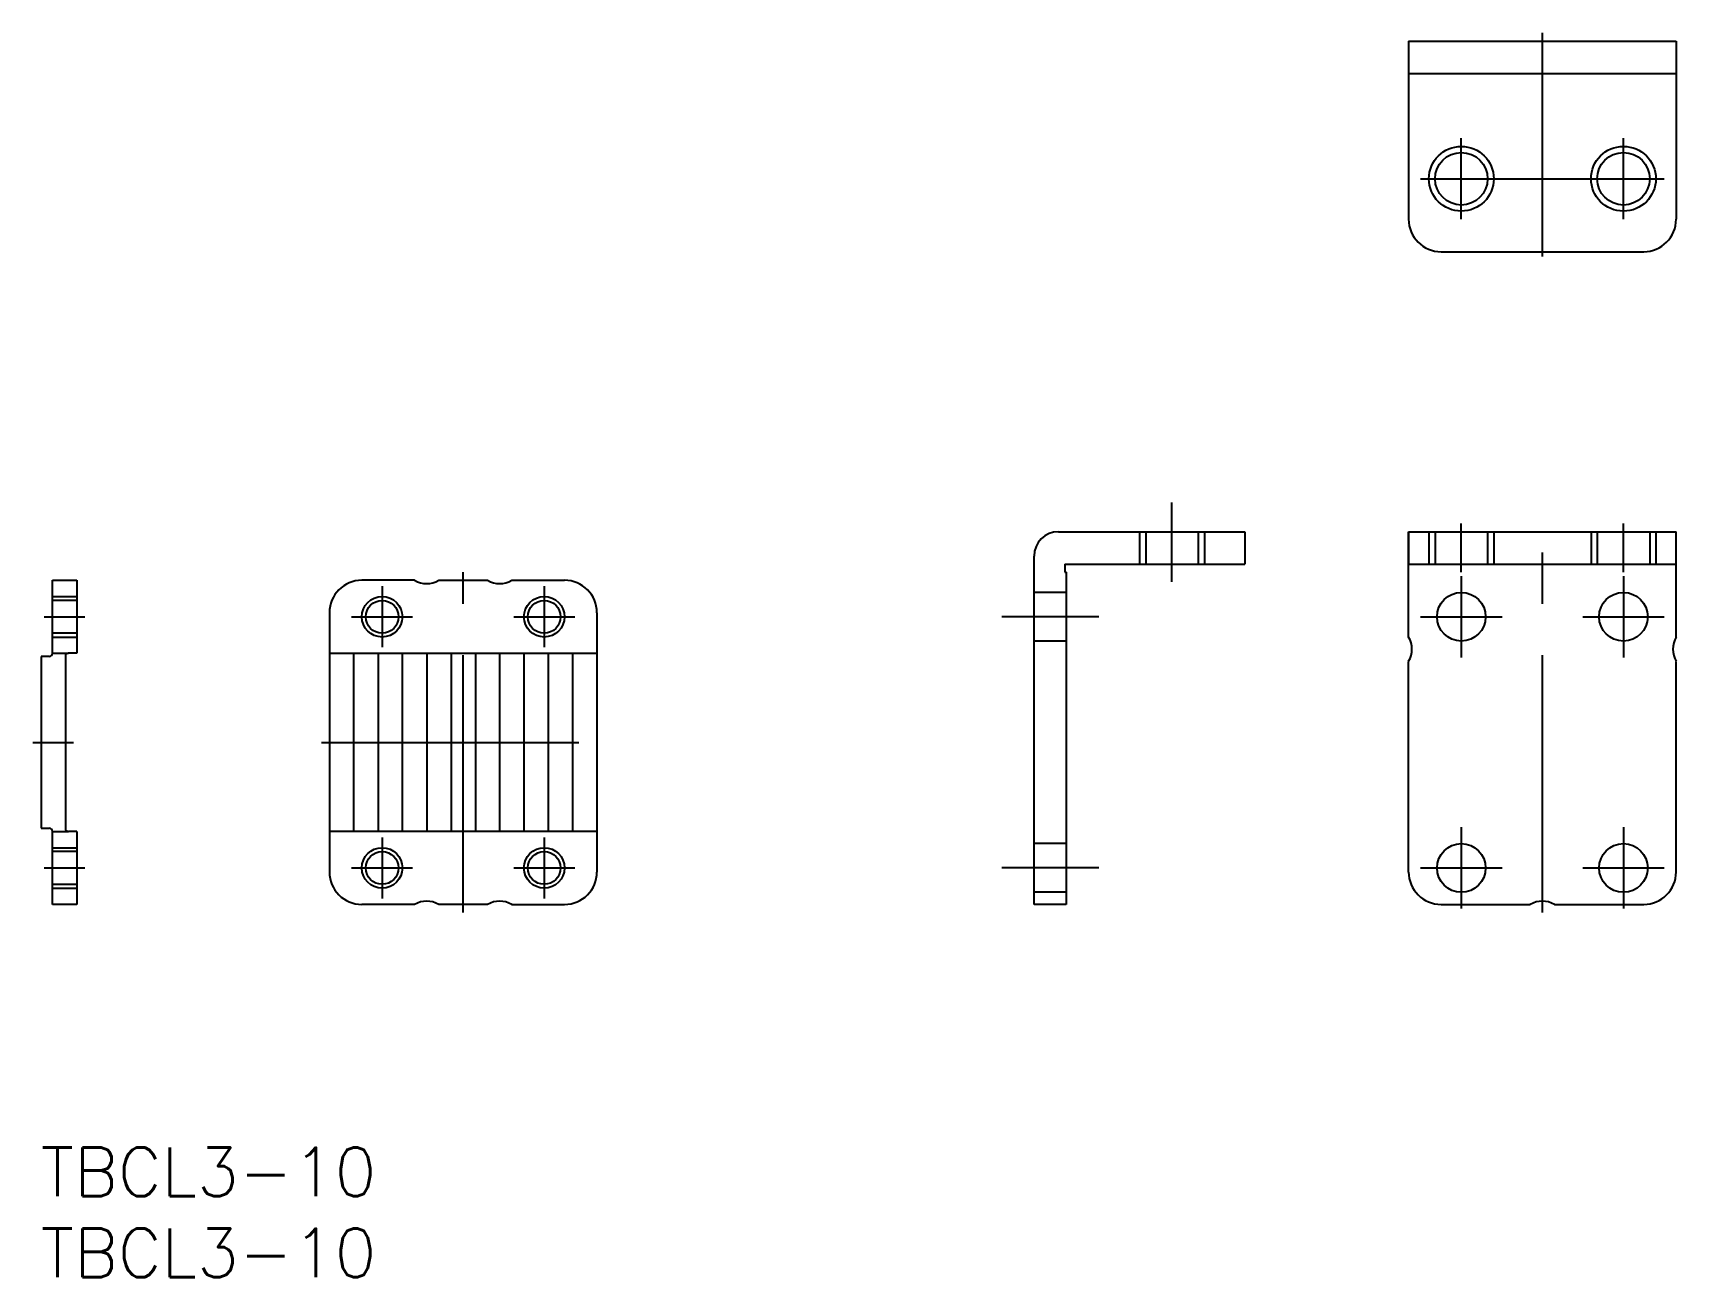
# Model space of a CAD drawing. Extents: x 0 to 101, y -8 to 69.
import ezdxf

# ---------------------------------------------------------------- set-up
doc = ezdxf.new("R2010")
doc.units = 0
doc.header["$LTSCALE"] = 0.5
doc.linetypes.add('CENTER', pattern=[50.8, 31.75, -6.35, 6.35, -6.35])
doc.linetypes.add('DASHED', pattern=[19.05, 12.7, -6.35])
for name, color, linetype in [('MSM_CENTER', 1, 'CENTER'), ('MSM_CONTINUOUS', 7, 'CONTINUOUS'), ('MSM_DASHED', 4, 'DASHED'), ('MSM_NARROW', 5, 'CONTINUOUS'), ('MSM_PART_NUMBER', 7, 'CONTINUOUS')]:
    doc.layers.add(name, color=color, linetype=linetype)
doc.styles.get("Standard").update_dxf_attribs({"font": 'txt.shx', "height": 2, "bigfont": 'bigfont.shx'})

# ---------------------------------------------------------------- blocks, each defined once
blk = doc.blocks.new('*U53')
at = {"layer": 'MSM_PART_NUMBER'}
blk.add_text('TBCL3-10', height=3, dxfattribs=at).set_placement((0, -3))
blk = doc.blocks.new('*U54')
at = {"layer": 'MSM_PART_NUMBER'}
blk.add_text('TBCL3-10', height=3, dxfattribs=at).set_placement((0, -8))

msp = doc.modelspace()

# ---------------------------------------------------------------- linework, layer by layer
at = {"layer": 'MSM_CENTER'}
for p, q in [((92.63, 54.98), (92.63, 68.78)), ((87.63, 57.28), (87.63, 62.29)), ((97.63, 57.28), (97.63, 62.29)), ((85.12, 59.78), (100.14, 59.78)), ((69.78, 34.9), (69.78, 39.8)), ((92.63, 14.5), (92.63, 39)), ((87.63, 35.5), (87.63, 38.5)), ((97.63, 35.5), (97.63, 38.5)), ((26.06, 14.5), (26.06, 35.5)), ((21.06, 34.63), (21.06, 30.87)), ((31.06, 34.63), (31.06, 30.87)), ((87.63, 35.26), (87.63, 30.24)), ((97.63, 35.26), (97.63, 30.24)), ((0.22, 32.75), (2.72, 32.75)), ((19.18, 32.75), (22.94, 32.75)), ((29.18, 32.75), (32.94, 32.75)), ((65.28, 32.75), (59.28, 32.75)), ((85.12, 32.75), (90.14, 32.75)), ((95.12, 32.75), (100.14, 32.75)), ((-0.48, 25), (2.02, 25)), ((17.31, 25), (34.81, 25)), ((87.63, 19.76), (87.63, 14.74)), ((97.63, 19.76), (97.63, 14.74)), ((21.06, 19.13), (21.06, 15.37)), ((31.06, 19.13), (31.06, 15.37)), ((0.22, 17.25), (2.72, 17.25)), ((19.18, 17.25), (22.94, 17.25)), ((29.18, 17.25), (32.94, 17.25)), ((65.28, 17.25), (59.28, 17.25)), ((85.12, 17.25), (90.14, 17.25)), ((95.12, 17.25), (100.14, 17.25))]:
    msp.add_line(p, q, dxfattribs=at)
at = {"layer": 'MSM_CONTINUOUS'}
for p, q in [((84.38, 68.28), (100.88, 68.28)), ((84.38, 68.28), (84.38, 57.28)), ((100.88, 68.28), (100.88, 57.28)), ((84.38, 66.28), (100.88, 66.28)), ((86.38, 55.28), (98.88, 55.28)), ((62.78, 38), (74.28, 38)), ((74.28, 38), (74.28, 36)), ((84.38, 38), (100.88, 38)), ((84.38, 38), (84.38, 36)), ((84.38, 31.5), (84.38, 38)), ((100.88, 31.5), (100.88, 38)), ((61.28, 15), (61.28, 36.5)), ((63.18, 36), (74.28, 36)), ((63.18, 36), (63.18, 35.5)), ((63.18, 35.5), (63.28, 35.5)), ((63.28, 15), (63.28, 35.5)), ((84.38, 36), (100.88, 36)), ((0.72, 35), (2.22, 35)), ((0.72, 30.5), (0.72, 35)), ((2.22, 35), (2.22, 30.5)), ((23.06, 35), (19.81, 35)), ((24.55, 35), (27.56, 35)), ((29.05, 35), (32.31, 35)), ((17.81, 33), (17.81, 17)), ((34.31, 33), (34.31, 17)), ((2.22, 30.5), (1.72, 30.5)), ((17.81, 30.5), (34.31, 30.5)), ((19.31, 19.5), (19.31, 30.5)), ((20.81, 30.5), (20.81, 19.5)), ((22.31, 19.5), (22.31, 30.5)), ((23.81, 30.5), (23.81, 19.5)), ((25.31, 30.5), (25.31, 19.5)), ((26.81, 30.5), (26.81, 19.5)), ((28.31, 30.5), (28.31, 19.5)), ((29.81, 30.5), (29.81, 19.5)), ((31.31, 30.5), (31.31, 19.5)), ((32.81, 30.5), (32.81, 19.5)), ((0.02, 30.3), (0.02, 19.7)), ((0.52, 30.3), (0.02, 30.3)), ((1.52, 30.3), (1.52, 19.7)), ((84.38, 17), (84.38, 30)), ((100.88, 17), (100.88, 30)), ((0.02, 19.7), (0.52, 19.7)), ((0.72, 15), (0.72, 19.5)), ((2.22, 19.5), (1.72, 19.5)), ((2.22, 19.5), (1.72, 19.5)), ((2.22, 19.5), (2.22, 15)), ((34.31, 19.5), (17.81, 19.5)), ((2.22, 15), (0.72, 15)), ((23.06, 15), (19.81, 15)), ((27.56, 15), (24.55, 15)), ((29.05, 15), (32.31, 15)), ((63.26, 15), (61.28, 15)), ((86.38, 15), (91.88, 15)), ((93.38, 15), (98.88, 15))]:
    msp.add_line(p, q, dxfattribs=at)
for centre, radius in [((87.63, 59.78), 1.62), ((97.63, 59.78), 1.62), ((21.06, 32.75), 1.01), ((31.06, 32.75), 1.01), ((87.63, 32.75), 1.5), ((97.63, 32.75), 1.5), ((21.06, 17.25), 1.01), ((31.06, 17.25), 1.01), ((87.63, 17.25), 1.5), ((97.63, 17.25), 1.5)]:
    msp.add_circle(centre, radius, dxfattribs=at)
for centre, radius, start, end in [((86.38, 57.28), 2, 180, 270), ((98.88, 57.28), 2, 270, 0), ((62.78, 36.5), 1.5, 90, 180), ((19.81, 33), 2, 90, 180), ((23.81, 36.3), 1.5, 240.0736, 299.9264), ((28.31, 36.3), 1.5, 240.0736, 299.9264), ((32.31, 33), 2, 0, 90), ((83.08, 30.75), 1.5, 330.0736, 29.9264), ((102.18, 30.75), 1.5, 150.0736, 209.9264), ((0.52, 30.5), 0.2, 270, 0), ((1.72, 30.3), 0.2, 90, 180), ((0.52, 19.5), 0.2, 0, 90), ((1.72, 19.7), 0.2, 180, 270), ((19.81, 17), 2, 180, 270), ((32.31, 17), 2, 270, 0), ((86.38, 17), 2, 180, 270), ((98.88, 17), 2, 270, 0), ((23.81, 13.7), 1.5, 60.0736, 119.9264), ((28.31, 13.7), 1.5, 60.0736, 119.9264), ((92.63, 13.7), 1.5, 60.0736, 119.9264)]:
    msp.add_arc(centre, radius, start, end, dxfattribs=at)
at = {"layer": 'MSM_DASHED'}
for p, q in [((67.78, 38), (67.78, 36)), ((68.16, 38), (68.16, 36)), ((71.4, 38), (71.4, 36)), ((71.78, 38), (71.78, 36)), ((85.63, 38), (85.63, 36)), ((86.01, 38), (86.01, 36)), ((89.25, 38), (89.25, 36)), ((89.63, 38), (89.63, 36)), ((95.63, 38), (95.63, 36)), ((96.01, 38), (96.01, 36)), ((99.25, 38), (99.25, 36)), ((99.63, 38), (99.63, 36)), ((0.72, 34), (2.22, 34)), ((2.22, 33.76), (0.72, 33.76)), ((63.26, 34.25), (61.28, 34.25)), ((2.22, 31.74), (0.72, 31.74)), ((0.72, 31.5), (2.22, 31.5)), ((0.72, 30.5), (1.72, 30.5)), ((63.26, 31.25), (61.28, 31.25)), ((0.72, 19.5), (1.72, 19.5)), ((0.72, 18.5), (2.22, 18.5)), ((2.22, 18.26), (0.72, 18.26)), ((63.28, 18.75), (61.28, 18.75)), ((0.72, 16.24), (2.22, 16.24)), ((0.72, 16), (2.22, 16)), ((63.28, 15.75), (61.28, 15.75))]:
    msp.add_line(p, q, dxfattribs=at)
at = {"layer": 'MSM_NARROW'}
for centre, radius in [((87.63, 59.78), 2), ((97.63, 59.78), 2), ((21.06, 32.75), 1.25), ((31.06, 32.75), 1.25), ((21.06, 17.25), 1.25), ((31.06, 17.25), 1.25)]:
    msp.add_circle(centre, radius, dxfattribs=at)

# ---------------------------------------------------------------- block references
at = {"layer": 'MSM_CONTINUOUS'}
for name in ['*U53', '*U54']:
    msp.add_blockref(name, (0, 0), dxfattribs=at)

doc.saveas('drawing.dxf')
